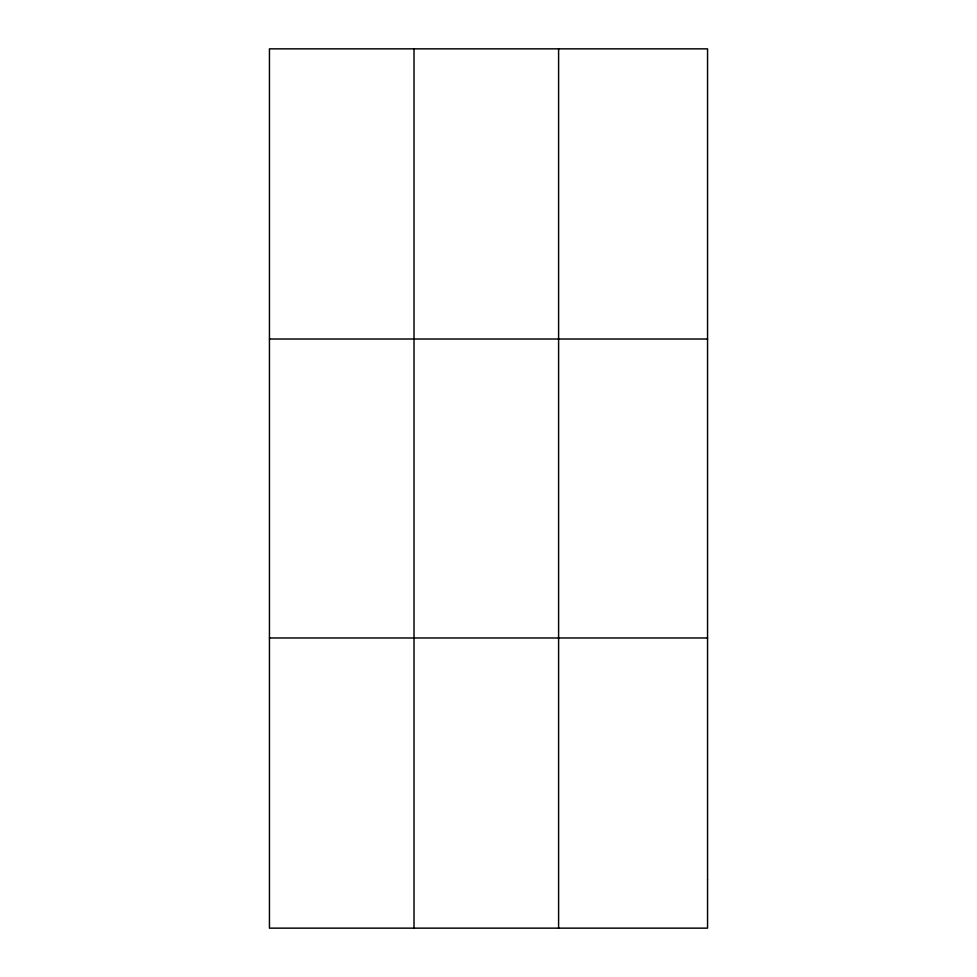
<?xml version="1.0" encoding="UTF-8"?>
<svg xmlns="http://www.w3.org/2000/svg" width="977" height="977" viewBox="0 0 977 977"><rect width="100%" height="100%" fill="white"/><g stroke="black" fill="none" stroke-linecap="round" stroke-linejoin="round"><path stroke-width="1.47" d="M414.016 48.85L414.016 928.15M558.6 48.85L558.6 928.15M269.444 339.019L707.556 339.019M269.444 637.981L707.556 637.981M707.556 879.788L707.556 928.15L269.444 928.15L269.444 48.85L707.556 48.85L707.556 879.788"/></g></svg>
